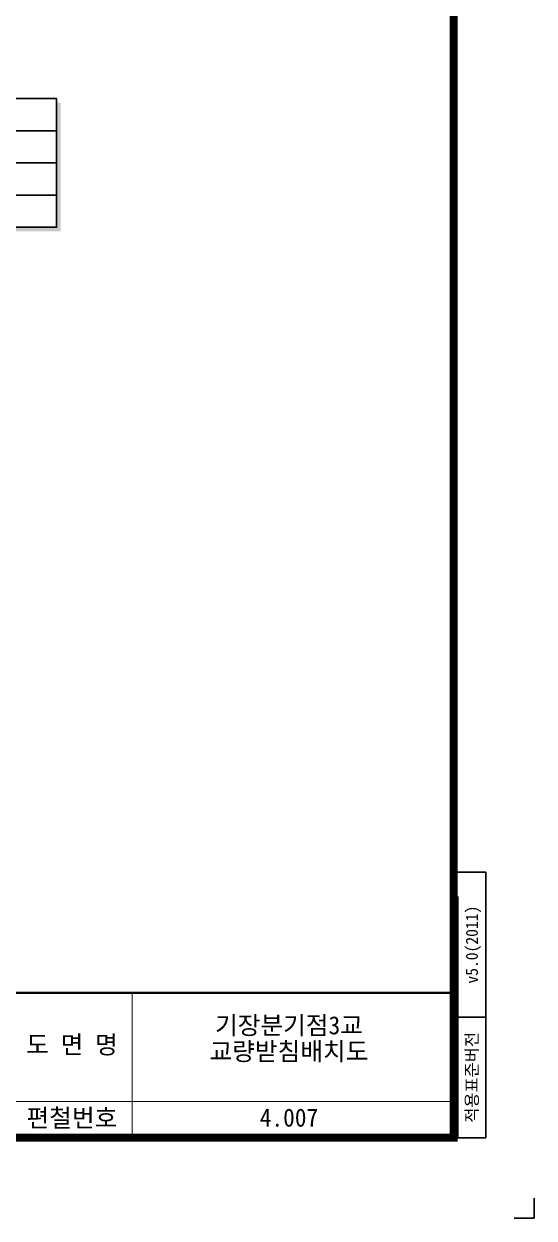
# Model space of a CAD drawing. Header units: feet. Extents: x 0 to 168200, y 0 to 118800.
# Drawn here: x 142808 to 168200, y 0 to 59400 of the extents above; entities that cross this region are included whole.
import ezdxf
from ezdxf.enums import TextEntityAlignment as Align

# ---------------------------------------------------------------- set-up
doc = ezdxf.new("R2010")
doc.units = ezdxf.units.FT
doc.header["$LTSCALE"] = 1100
doc.header["$MEASUREMENT"] = 0
for name, color, linetype in [('CS-TABL-LIN1', 4, 'CONTINUOUS'), ('CS-TABL-LIN2', 1, 'CONTINUOUS'), ('CX-BORD', 3, 'CONTINUOUS'), ('CX-BORD-LIN1', 4, 'CONTINUOUS'), ('CX-BORD-LIN2', 3, 'CONTINUOUS'), ('CX-BORD-TEX2', 7, 'CONTINUOUS'), ('CX-BORD-TEX3', 6, 'CONTINUOUS'), ('CX-MISC', 2, 'CONTINUOUS')]:
    doc.layers.add(name, color=color, linetype=linetype)
doc.styles.add('TB_TEXT', font='')
doc.styles.add('TB_WBTXT', font='')
doc.styles.add('TB_WMTXT', font='')
doc.styles.get('TB_TEXT').set_extended_font_data('DotumChe')
doc.styles.get('TB_WBTXT').set_extended_font_data('Dotum')
doc.styles.get('TB_WMTXT').set_extended_font_data('DotumChe')

# ---------------------------------------------------------------- blocks, each defined once
blk = doc.blocks.new('CXBLKA1')
at = {"layer": 'CX-BORD-LIN1', "const_width": 2}
blk.add_lwpolyline([(796, 0), (0, 0), (0, 554), (796, 554)], close=True, dxfattribs=at)
at = {"layer": 'CX-BORD-LIN1', "const_width": 0.6}
blk.add_lwpolyline([(796, 36), (0, 36)], dxfattribs=at)
at = {"layer": 'CX-BORD-LIN2'}
for p, q in [((804, 66.03), (796, 66.03)), ((804, 66.03), (804, 0)), ((797, 60), (797, 0)), ((804, 30), (796, 30)), ((804, 0), (797, 0))]:
    blk.add_line(p, q, dxfattribs=at)
at = {"layer": 'CX-BORD-LIN2', "const_width": 0.3}
for points in [[(716, 0), (716, 36)], [(796, 9), (558, 9)]]:
    blk.add_lwpolyline(points, dxfattribs=at)
at = {"layer": 'CX-MISC'}
blk.add_lwpolyline([(811, -20), (816, -20), (816, -15)], dxfattribs=at)
at = {"layer": 'CX-BORD-LIN1', "style": 'TB_TEXT'}
for tag, height, p in [('TR_RNUM5', 3, (285.11, 32.64)), ('TR_RDAT5', 3.5, (317.5, 33)), ('TR_DGN5', 3.5, (451.12, 33)), ('TR_CHK5', 3.5, (491.12, 33)), ('TR_APP5', 3.5, (531.12, 33)), ('TR_RNUM4', 3, (285.11, 26.64)), ('TR_RDAT4', 3.5, (317.5, 27)), ('TR_DGN4', 3.5, (451.12, 27)), ('TR_CHK4', 3.5, (491.12, 27)), ('TR_APP4', 3.5, (531.12, 27)), ('TR_RNUM3', 3, (285.11, 20.64)), ('TR_RDAT3', 3.5, (317.5, 21)), ('TR_DGN3', 3.5, (451.12, 21)), ('TR_CHK3', 3.5, (491.12, 21)), ('TR_APP3', 3.5, (531.12, 21)), ('TR_RNUM2', 3, (285.11, 14.64)), ('TR_RDAT2', 3.5, (317.5, 15)), ('TR_DGN2', 3.5, (451.12, 15)), ('TR_CHK2', 3.5, (491.12, 15)), ('TR_APP2', 3.5, (531.12, 15)), ('TR_RNUM1', 3, (285.11, 8.64)), ('TR_RDAT1', 3.5, (317.5, 9)), ('TR_DGN1', 3.5, (451.12, 9)), ('TR_CHK1', 3.5, (491.12, 9)), ('TR_APP1', 3.5, (531.12, 9))]:
    blk.add_attdef(tag, text='', height=height, dxfattribs=at).set_placement(p, align=Align.MIDDLE_CENTER)
for tag, p in [('TR_RCON5', (342.3, 33)), ('TR_RCON4', (342.3, 27)), ('TR_RCON3', (342.3, 21)), ('TR_RCON2', (342.3, 15)), ('TR_RCON1', (342.3, 9))]:
    blk.add_attdef(tag, text='', height=3.5, dxfattribs=at).set_placement(p, align=Align.MIDDLE_LEFT)
at = {"layer": 'CX-BORD-LIN2', "style": 'TB_TEXT'}
blk.add_text('적용표준버전', height=3, rotation=90, dxfattribs=at).set_placement((800.5, 15), align=Align.MIDDLE_CENTER)
blk.add_attdef('TD_VERSION', text='', height=3, rotation=90, dxfattribs=at).set_placement((800.5, 48.01), align=Align.MIDDLE_CENTER)
at = {"layer": 'CX-BORD-TEX2', "style": 'TB_WMTXT'}
for tag, height, p in [('TB_CNAME', 5, (15.34, 531.83)), ('TB_CSCOP', 4, (16.63, 523.83))]:
    blk.add_attdef(tag, text='', height=height, dxfattribs=at).set_placement(p, align=Align.BOTTOM_LEFT)
at = {"layer": 'CX-BORD-TEX2', "style": 'TB_WBTXT'}
for tag, height, p in [('TB_MTITIL', 10, (398, 533.33)), ('TB_STITL', 7, (398, 518.33))]:
    blk.add_attdef(tag, text='', height=height, dxfattribs=at).set_placement(p, align=Align.MIDDLE_CENTER)
at = {"layer": 'CX-BORD-TEX3', "style": 'TB_TEXT'}
for s, p in [('도 면 명', (701, 23.19)), ('편철번호', (701, 5))]:
    blk.add_text(s, height=4.5, dxfattribs=at).set_placement(p, align=Align.MIDDLE)
for tag, height, p in [('TD_LNDST', 4.5, (215, 31.5)), ('TD_DSECT', 4.5, (605.5, 31.5)), ('TD_DDIST', 4.5, (654.5, 31.5)), ('TD_DNAME_TOP', 4.5, (755, 27.96)), ('TD_CSECT', 4.5, (605.5, 22.5)), ('TD_CDIST', 4.5, (654.5, 22.5)), ('TD_DNAME_MAIN', 4.5, (755, 21.47)), ('TD_CCOMP', 4.5, (215, 13.59)), ('TD_HSCAL', 4.5, (620.88, 13.75)), ('TD_VSCAL', 4.5, (656.86, 13.75)), ('TD_DNAME_BOT', 3, (755, 15.25)), ('TD_FIELD', 4.5, (180, 5.13)), ('TD_CSTEP', 4.5, (250.74, 5.13)), ('TD_DWGCODE', 4.5, (637, 4.79)), ('TD_DWGNO', 4.5, (755, 5))]:
    blk.add_attdef(tag, text='', height=height, dxfattribs=at).set_placement(p, align=Align.MIDDLE_CENTER)
for tag, height, width, p in [('TD_DCOMP', 4.5, 0.95, (215, 22.59)), ('TD_CNAME', 5, 0.78, (65, 7.6))]:
    blk.add_attdef(tag, text='', height=height, dxfattribs=dict(at, width=width)).set_placement(p, align=Align.MIDDLE_CENTER)

msp = doc.modelspace()

# ---------------------------------------------------------------- linework, layer by layer
at = {"layer": 'CS-TABL-LIN1'}
msp.add_line((19635, 54084), (144435, 54084), dxfattribs=at)
msp.add_lwpolyline([(19635, 55684), (144435, 55684), (144435, 49284), (19635, 49284)], close=True, dxfattribs=at)
for points in [[(144435, 55484), (144635, 55484), (144435, 49284), (144635, 49284)], [(19835, 49284), (144635, 49284), (19835, 49084), (144635, 49084)]]:
    msp.add_solid(points, dxfattribs=at)
at = {"layer": 'CS-TABL-LIN2'}
for p, q in [((19635, 52484), (144435, 52484)), ((19635, 50884), (144435, 50884))]:
    msp.add_line(p, q, dxfattribs=at)

# ---------------------------------------------------------------- block references
at = {"layer": 'CX-BORD'}
ref = msp.add_blockref('CXBLKA1', (5000, 4000), dxfattribs=dict(at, xscale=200, yscale=200, zscale=200))
ref.add_attrib('TD_DNAME_MAIN', '교량받침배치도', dxfattribs={"layer": 'CX-BORD-TEX3', "height": 900, "style": 'TB_TEXT'}).set_placement((156000, 8295), align=Align.MIDDLE_CENTER)
ref.add_attrib('TD_DNAME_TOP', '기장분기점3교', dxfattribs={"layer": 'CX-BORD-TEX3', "height": 900, "style": 'TB_TEXT'}).set_placement((156000, 9591), align=Align.MIDDLE_CENTER)
ref.add_attrib('TD_DWGNO', '4.007', dxfattribs={"layer": 'CX-BORD-TEX3', "height": 900, "style": 'TB_TEXT'}).set_placement((156000, 5000), align=Align.MIDDLE_CENTER)
ref.add_attrib('TD_VERSION', 'v5.0(2011)', dxfattribs={"layer": 'CX-BORD-LIN2', "height": 600, "rotation": 90, "style": 'TB_TEXT'}).set_placement((165100, 13603), align=Align.MIDDLE_CENTER)

doc.saveas('drawing.dxf')
